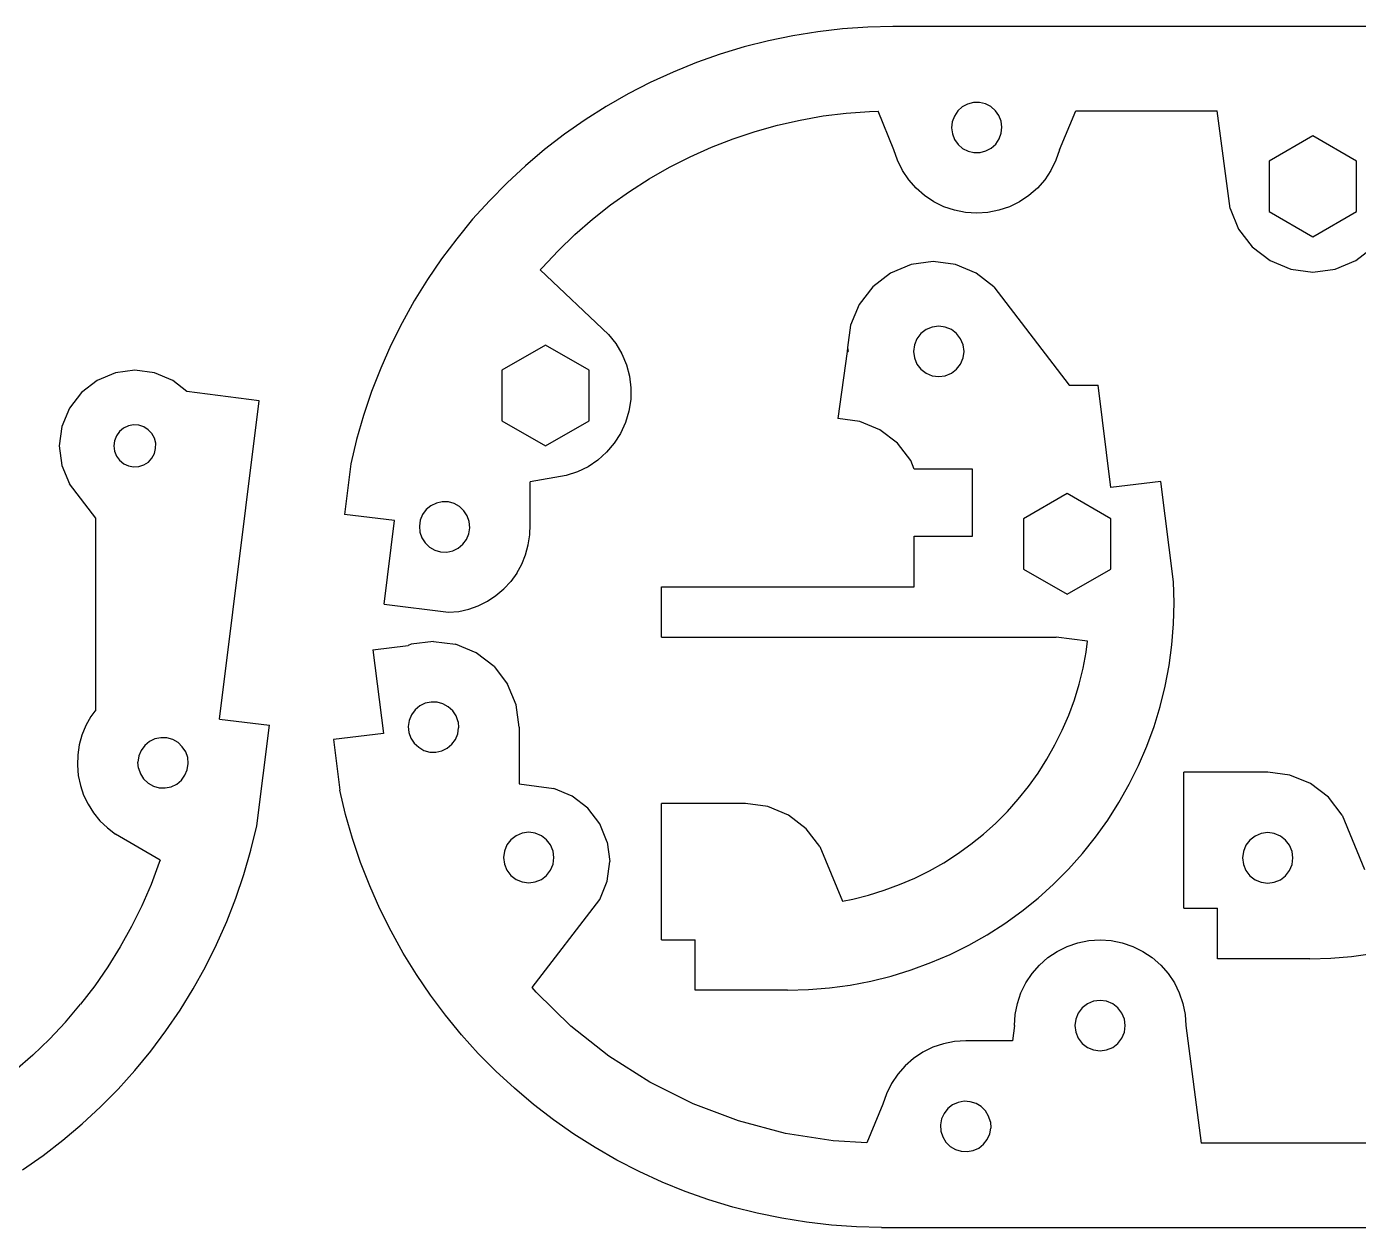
# Model space of a CAD drawing. Extents: x -202 to 202, y -117 to 117.
# Drawn here: x -75.2 to 4, y -55.5 to 16 of the extents above; entities that cross this region are included whole.
import ezdxf

# ---------------------------------------------------------------- set-up
doc = ezdxf.new("R2010")
doc.units = 0
doc.layers.get('0').update_dxf_attribs({"linetype": 'CONTINUOUS'})

msp = doc.modelspace()

# ---------------------------------------------------------------- linework, layer by layer
for p, q in [((-25.167, 15.929), (-26.657, 15.828)), ((-23.675, 15.963), (-25.167, 15.929)), ((36.325, 15.963), (-23.675, 15.963)), ((-31.077, 15.122), (-32.524, 14.754)), ((-29.615, 15.424), (-31.077, 15.122)), ((-28.14, 15.659), (-29.615, 15.424)), ((-26.657, 15.828), (-28.14, 15.659)), ((-33.953, 14.322), (-35.361, 13.825)), ((-32.524, 14.754), (-33.953, 14.322)), ((-35.361, 13.825), (-36.744, 13.264)), ((-36.744, 13.264), (-38.102, 12.642)), ((-39.429, 11.959), (-40.725, 11.217)), ((-38.102, 12.642), (-39.429, 11.959)), ((-40.725, 11.217), (-41.985, 10.417)), ((-19.539, 11.189), (-19.807, 10.947)), ((-19.22, 11.36), (-19.539, 11.189)), ((-18.87, 11.45), (-19.22, 11.36)), ((-18.508, 11.454), (-18.87, 11.45)), ((-18.156, 11.37), (-18.508, 11.454)), ((-17.835, 11.206), (-18.156, 11.37)), ((-17.568, 10.963), (-17.835, 11.206)), ((-41.985, 10.417), (-43.208, 9.561)), ((-30.53, 10.104), (-29.179, 10.409)), ((-29.179, 10.409), (-27.815, 10.648)), ((-27.815, 10.648), (-26.44, 10.819)), ((-26.44, 10.819), (-25.059, 10.922)), ((-25.059, 10.922), (-24.55, 10.934)), ((-23.601, 8.643), (-24.55, 10.934)), ((-20.135, 10.308), (-20.175, 9.949)), ((-20.01, 10.647), (-20.135, 10.308)), ((-19.807, 10.947), (-20.01, 10.647)), ((-17.353, 10.673), (-17.568, 10.963)), ((-17.222, 10.336), (-17.353, 10.673)), ((-17.175, 9.977), (-17.222, 10.336)), ((-13.749, 8.643), (-12.788, 10.963)), ((-12.788, 10.963), (-4.367, 10.963)), ((-3.601, 5.143), (-4.367, 10.963)), ((-43.208, 9.561), (-44.391, 8.65)), ((-33.178, 9.294), (-31.864, 9.731)), ((-31.864, 9.731), (-30.53, 10.104)), ((-20.175, 9.949), (-20.128, 9.59)), ((-20.128, 9.59), (-19.996, 9.253)), ((-17.34, 9.279), (-17.215, 9.618)), ((-17.215, 9.618), (-17.175, 9.977)), ((-35.732, 8.226), (-34.468, 8.791)), ((-34.468, 8.791), (-33.178, 9.294)), ((-19.996, 9.253), (-19.788, 8.958)), ((-19.788, 8.958), (-19.515, 8.72)), ((-19.515, 8.72), (-19.193, 8.555)), ((-18.129, 8.566), (-17.811, 8.737)), ((-17.811, 8.737), (-17.543, 8.979)), ((-17.543, 8.979), (-17.34, 9.279)), ((1.325, 9.463), (-1.273, 7.963)), ((3.923, 7.963), (1.325, 9.463)), ((-44.391, 8.65), (-45.532, 7.687)), ((-36.967, 7.599), (-35.732, 8.226)), ((-23.387, 8.011), (-23.601, 8.643)), ((-23.092, 7.413), (-23.387, 8.011)), ((-19.193, 8.555), (-18.841, 8.472)), ((-18.841, 8.472), (-18.48, 8.476)), ((-18.48, 8.476), (-18.129, 8.566)), ((-13.963, 8.011), (-14.258, 7.413)), ((-13.749, 8.643), (-13.963, 8.011)), ((-1.273, 7.963), (-1.273, 4.963)), ((3.923, 4.963), (3.923, 7.963)), ((-45.532, 7.687), (-46.628, 6.673)), ((-38.169, 6.911), (-36.967, 7.599)), ((-22.721, 6.858), (-23.092, 7.413)), ((-14.258, 7.413), (-14.629, 6.858)), ((-46.628, 6.673), (-47.677, 5.61)), ((-39.336, 6.165), (-38.169, 6.911)), ((-22.281, 6.357), (-22.721, 6.858)), ((-21.779, 5.917), (-22.281, 6.357)), ((-15.069, 6.357), (-15.57, 5.917)), ((-14.629, 6.858), (-15.069, 6.357)), ((-47.677, 5.61), (-48.677, 4.502)), ((-40.464, 5.362), (-39.336, 6.165)), ((-21.225, 5.546), (-21.779, 5.917)), ((-15.57, 5.917), (-16.125, 5.546)), ((-41.552, 4.504), (-40.464, 5.362)), ((-20.626, 5.251), (-21.225, 5.546)), ((-19.995, 5.037), (-20.626, 5.251)), ((-19.34, 4.907), (-19.995, 5.037)), ((-18.675, 4.863), (-19.34, 4.907)), ((-18.009, 4.907), (-18.675, 4.863)), ((-17.355, 5.037), (-18.009, 4.907)), ((-16.723, 5.251), (-17.355, 5.037)), ((-16.125, 5.546), (-16.723, 5.251)), ((-3.601, 5.143), (-3.092, 3.913)), ((-1.273, 4.963), (1.325, 3.463)), ((1.325, 3.463), (3.923, 4.963)), ((-48.677, 4.502), (-49.625, 3.349)), ((-42.595, 3.594), (-41.552, 4.504)), ((-49.625, 3.349), (-50.521, 2.154)), ((-43.592, 2.633), (-42.595, 3.594)), ((-3.092, 3.913), (-2.281, 2.857)), ((-44.541, 1.623), (-43.592, 2.633)), ((-2.281, 2.857), (-1.225, 2.046)), ((3.875, 2.046), (4.931, 2.857)), ((-50.521, 2.154), (-51.361, 0.92)), ((-44.648, 1.497), (-44.541, 1.623)), ((-22.581, 1.81), (-23.811, 1.3)), ((-21.261, 1.983), (-22.581, 1.81)), ((-19.941, 1.81), (-21.261, 1.983)), ((-18.711, 1.3), (-19.941, 1.81)), ((-1.225, 2.046), (0.005, 1.537)), ((2.645, 1.537), (3.875, 2.046)), ((-51.361, 0.92), (-52.145, -0.351)), ((-44.648, 1.497), (-40.593, -2.345)), ((-23.811, 1.3), (-24.867, 0.49)), ((-17.655, 0.49), (-18.711, 1.3)), ((0.005, 1.537), (1.325, 1.363)), ((1.325, 1.363), (2.645, 1.537)), ((-24.867, 0.49), (-25.678, -0.567)), ((-17.655, 0.49), (-13.168, -5.357)), ((-52.145, -0.351), (-52.871, -1.655)), ((-25.678, -0.567), (-26.187, -1.797)), ((-52.871, -1.655), (-53.537, -2.992)), ((-40.593, -2.345), (-40.154, -2.894)), ((-26.187, -1.797), (-26.361, -3.117)), ((-21.995, -2.297), (-22.233, -2.607)), ((-21.684, -2.058), (-21.995, -2.297)), ((-21.322, -1.909), (-21.684, -2.058)), ((-20.934, -1.857), (-21.322, -1.909)), ((-20.546, -1.909), (-20.934, -1.857)), ((-20.184, -2.058), (-20.546, -1.909)), ((-19.873, -2.297), (-20.184, -2.058)), ((-19.635, -2.607), (-19.873, -2.297)), ((-53.537, -2.992), (-54.141, -4.357)), ((-44.332, -2.982), (-46.93, -4.482)), ((-41.734, -4.482), (-44.332, -2.982)), ((-40.154, -2.894), (-39.795, -3.498)), ((-26.361, -3.117), (-26.393, -3.357)), ((-26.361, -3.117), (-26.329, -3.357)), ((-22.383, -2.969), (-22.434, -3.357)), ((-22.233, -2.607), (-22.383, -2.969)), ((-19.485, -2.969), (-19.635, -2.607)), ((-19.434, -3.357), (-19.485, -2.969)), ((-39.795, -3.498), (-39.523, -4.146)), ((-26.393, -3.357), (-26.934, -7.357)), ((-26.393, -3.357), (-26.329, -3.357)), ((-22.434, -3.357), (-22.383, -3.746)), ((-22.383, -3.746), (-22.233, -4.107)), ((-19.635, -4.107), (-19.485, -3.746)), ((-19.485, -3.746), (-19.434, -3.357)), ((-69.937, -4.633), (-71.022, -5.082)), ((-68.772, -4.48), (-69.937, -4.633)), ((-67.608, -4.633), (-68.772, -4.48)), ((-66.522, -5.082), (-67.608, -4.633)), ((-54.141, -4.357), (-54.684, -5.748)), ((-46.93, -4.482), (-46.93, -7.482)), ((-41.734, -7.482), (-41.734, -4.482)), ((-39.523, -4.146), (-39.341, -4.825)), ((-22.233, -4.107), (-21.995, -4.418)), ((-21.995, -4.418), (-21.684, -4.656)), ((-21.684, -4.656), (-21.322, -4.806)), ((-20.546, -4.806), (-20.184, -4.656)), ((-20.184, -4.656), (-19.873, -4.418)), ((-19.873, -4.418), (-19.635, -4.107)), ((-71.022, -5.082), (-71.954, -5.798)), ((-65.674, -5.734), (-66.522, -5.082)), ((-39.341, -4.825), (-39.255, -5.522)), ((-39.255, -5.522), (-39.266, -6.225)), ((-21.322, -4.806), (-20.934, -4.857)), ((-20.934, -4.857), (-20.546, -4.806)), ((-13.168, -5.357), (-11.457, -5.357)), ((-10.695, -11.459), (-11.457, -5.357)), ((-71.954, -5.798), (-72.669, -6.73)), ((-61.383, -6.298), (-65.674, -5.734)), ((-63.749, -25.228), (-61.383, -6.298)), ((-54.684, -5.748), (-55.163, -7.162)), ((-39.266, -6.225), (-39.373, -6.919)), ((-72.669, -6.73), (-73.119, -7.815)), ((-39.373, -6.919), (-39.575, -7.593)), ((-73.119, -7.815), (-73.272, -8.98)), ((-69.16, -7.791), (-69.443, -7.925)), ((-68.852, -7.732), (-69.16, -7.791)), ((-68.54, -7.751), (-68.852, -7.732)), ((-68.241, -7.848), (-68.54, -7.751)), ((-67.977, -8.015), (-68.241, -7.848)), ((-55.163, -7.162), (-55.577, -8.596)), ((-46.93, -7.482), (-44.332, -8.982)), ((-44.332, -8.982), (-41.734, -7.482)), ((-39.575, -7.593), (-39.867, -8.232)), ((-25.64, -7.528), (-26.934, -7.357)), ((-24.434, -8.027), (-25.64, -7.528)), ((-69.983, -8.67), (-70.022, -8.981)), ((-69.868, -8.379), (-69.983, -8.67)), ((-69.685, -8.125), (-69.868, -8.379)), ((-69.443, -7.925), (-69.685, -8.125)), ((-67.762, -8.244), (-67.977, -8.015)), ((-67.611, -8.518), (-67.762, -8.244)), ((-67.532, -8.821), (-67.611, -8.518)), ((-55.577, -8.596), (-55.926, -10.048)), ((-39.867, -8.232), (-40.244, -8.825)), ((-23.399, -8.822), (-24.434, -8.027)), ((-73.272, -8.98), (-73.119, -10.144)), ((-70.022, -8.981), (-69.983, -9.292)), ((-69.983, -9.292), (-69.867, -9.583)), ((-67.76, -9.713), (-67.609, -9.438)), ((-67.609, -9.438), (-67.542, -9.133)), ((-67.542, -9.133), (-67.532, -8.821)), ((-40.7, -9.36), (-41.224, -9.828)), ((-40.244, -8.825), (-40.7, -9.36)), ((-22.604, -9.857), (-23.399, -8.822)), ((-73.119, -10.144), (-72.669, -11.23)), ((-69.867, -9.583), (-69.682, -9.836)), ((-69.682, -9.836), (-69.441, -10.036)), ((-69.441, -10.036), (-69.157, -10.169)), ((-69.157, -10.169), (-68.849, -10.227)), ((-68.849, -10.227), (-68.536, -10.207)), ((-68.536, -10.207), (-68.239, -10.11)), ((-68.239, -10.11), (-67.974, -9.942)), ((-67.974, -9.942), (-67.76, -9.713)), ((-55.926, -10.048), (-56.302, -13.052)), ((-41.808, -10.219), (-42.44, -10.526)), ((-41.224, -9.828), (-41.808, -10.219)), ((-22.397, -10.357), (-22.604, -9.857)), ((-43.109, -10.743), (-45.25, -11.125)), ((-42.44, -10.526), (-43.109, -10.743)), ((-18.934, -10.357), (-22.397, -10.357)), ((-18.934, -14.357), (-18.934, -10.357)), ((-7.718, -11.087), (-10.695, -11.459)), ((-6.97, -17.068), (-7.718, -11.087)), ((-71.098, -13.278), (-72.669, -11.23)), ((-45.25, -13.656), (-45.25, -11.125)), ((-13.3, -11.808), (-15.898, -13.308)), ((-10.701, -13.308), (-13.3, -11.808)), ((-51.159, -12.535), (-51.437, -12.765)), ((-50.833, -12.377), (-51.159, -12.535)), ((-50.48, -12.302), (-50.833, -12.377)), ((-50.118, -12.314), (-50.48, -12.302)), ((-49.77, -12.412), (-50.118, -12.314)), ((-49.456, -12.591), (-49.77, -12.412)), ((-49.193, -12.839), (-49.456, -12.591)), ((-71.098, -24.677), (-71.098, -13.278)), ((-53.325, -13.424), (-56.302, -13.052)), ((-53.945, -18.386), (-53.325, -13.424)), ((-51.792, -13.39), (-51.847, -13.747)), ((-51.653, -13.056), (-51.792, -13.39)), ((-51.437, -12.765), (-51.653, -13.056)), ((-48.998, -13.143), (-49.193, -12.839)), ((-48.881, -13.485), (-48.998, -13.143)), ((-15.898, -13.308), (-15.898, -16.308)), ((-10.701, -16.308), (-10.701, -13.308)), ((-51.847, -13.747), (-51.815, -14.107)), ((-51.815, -14.107), (-51.698, -14.449)), ((-49.043, -14.537), (-48.904, -14.203)), ((-48.904, -14.203), (-48.849, -13.846)), ((-48.849, -13.846), (-48.881, -13.485)), ((-45.361, -14.865), (-45.269, -14.264)), ((-45.269, -14.264), (-45.25, -13.656)), ((-51.698, -14.449), (-51.494, -14.746)), ((-51.494, -14.746), (-51.24, -15.002)), ((-51.24, -15.002), (-50.926, -15.181)), ((-49.537, -15.058), (-49.259, -14.827)), ((-49.259, -14.827), (-49.043, -14.537)), ((-45.524, -15.451), (-45.361, -14.865)), ((-22.397, -14.357), (-18.934, -14.357)), ((-22.397, -17.357), (-22.397, -14.357)), ((-50.926, -15.181), (-50.578, -15.279)), ((-50.578, -15.279), (-50.216, -15.291)), ((-50.216, -15.291), (-49.862, -15.216)), ((-49.862, -15.216), (-49.537, -15.058)), ((-45.755, -16.014), (-45.524, -15.451)), ((-46.052, -16.545), (-46.41, -17.037)), ((-46.052, -16.545), (-45.755, -16.014)), ((-15.898, -16.308), (-13.3, -17.808)), ((-13.3, -17.808), (-10.701, -16.308)), ((-46.824, -17.483), (-46.41, -17.037)), ((-37.434, -20.357), (-37.434, -17.357)), ((-37.434, -17.357), (-22.397, -17.357)), ((-6.934, -18.315), (-6.97, -17.068)), ((-48.339, -18.484), (-47.795, -18.211)), ((-47.795, -18.211), (-47.287, -17.876)), ((-47.287, -17.876), (-46.824, -17.483)), ((-53.945, -18.386), (-50.11, -18.865)), ((-50.11, -18.865), (-49.504, -18.826)), ((-49.504, -18.826), (-48.911, -18.69)), ((-48.911, -18.69), (-48.339, -18.484)), ((-6.966, -19.561), (-6.934, -18.315)), ((-7.065, -20.805), (-6.966, -19.561)), ((-37.434, -20.357), (-13.945, -20.357)), ((-12.081, -20.603), (-13.945, -20.357)), ((-12.166, -21.24), (-12.081, -20.603)), ((-54.605, -21.119), (-52.51, -20.857)), ((-54.605, -21.119), (-53.985, -26.08)), ((-52.328, -20.782), (-52.51, -20.857)), ((-51.008, -20.608), (-52.328, -20.782)), ((-51.008, -20.608), (-49.688, -20.782)), ((-48.458, -21.291), (-49.688, -20.782)), ((-47.402, -22.102), (-48.458, -21.291)), ((-12.349, -22.199), (-12.166, -21.24)), ((-7.231, -22.041), (-7.065, -20.805)), ((-47.402, -22.102), (-46.591, -23.158)), ((-7.464, -23.266), (-7.231, -22.041)), ((-12.583, -23.146), (-12.349, -22.199)), ((-46.082, -24.388), (-46.591, -23.158)), ((-12.868, -24.08), (-12.583, -23.146)), ((-7.763, -24.476), (-7.464, -23.266)), ((-51.827, -24.451), (-52.104, -24.684)), ((-51.502, -24.292), (-51.827, -24.451)), ((-51.149, -24.215), (-51.502, -24.292)), ((-50.788, -24.224), (-51.149, -24.215)), ((-50.439, -24.32), (-50.788, -24.224)), ((-50.123, -24.497), (-50.439, -24.32)), ((-49.859, -24.743), (-50.123, -24.497)), ((-45.908, -25.708), (-46.082, -24.388)), ((-13.203, -24.996), (-12.868, -24.08)), ((-8.127, -25.669), (-7.763, -24.476)), ((-71.394, -25.084), (-71.69, -25.615)), ((-71.098, -24.677), (-71.394, -25.084)), ((-63.749, -25.228), (-60.772, -25.6)), ((-52.454, -25.31), (-52.508, -25.668)), ((-52.317, -24.976), (-52.454, -25.31)), ((-52.104, -24.684), (-52.317, -24.976)), ((-49.662, -25.046), (-49.859, -24.743)), ((-49.543, -25.388), (-49.662, -25.046)), ((-13.588, -25.893), (-13.203, -24.996)), ((-71.69, -25.615), (-71.922, -26.178)), ((-61.52, -31.582), (-60.772, -25.6)), ((-53.985, -26.08), (-56.962, -26.452)), ((-52.508, -25.668), (-52.474, -26.028)), ((-52.474, -26.028), (-52.354, -26.369)), ((-49.699, -26.44), (-49.562, -26.105)), ((-49.562, -26.105), (-49.509, -25.748)), ((-49.543, -25.388), (-49.509, -25.748)), ((-45.908, -25.708), (-45.908, -29.089)), ((-14.02, -26.768), (-13.588, -25.893)), ((-8.556, -26.84), (-8.127, -25.669)), ((-72.085, -26.764), (-72.176, -27.365)), ((-71.922, -26.178), (-72.085, -26.764)), ((-68.187, -26.802), (-68.402, -27.093)), ((-67.909, -26.571), (-68.187, -26.802)), ((-67.583, -26.414), (-67.909, -26.571)), ((-67.229, -26.339), (-67.583, -26.414)), ((-66.868, -26.351), (-67.229, -26.339)), ((-66.52, -26.449), (-66.868, -26.351)), ((-66.206, -26.627), (-66.52, -26.449)), ((-65.952, -26.883), (-66.206, -26.627)), ((-65.747, -27.18), (-65.952, -26.883)), ((-56.962, -26.452), (-56.586, -29.457)), ((-52.354, -26.369), (-52.157, -26.672)), ((-52.157, -26.672), (-51.885, -26.909)), ((-51.885, -26.909), (-51.577, -27.096)), ((-50.189, -26.965), (-49.912, -26.732)), ((-49.912, -26.732), (-49.699, -26.44)), ((-14.499, -27.619), (-14.02, -26.768)), ((-9.047, -27.987), (-8.556, -26.84)), ((-72.176, -27.365), (-72.196, -27.973)), ((-68.542, -27.426), (-68.597, -27.784)), ((-68.402, -27.093), (-68.542, -27.426)), ((-65.63, -27.522), (-65.747, -27.18)), ((-65.599, -27.882), (-65.63, -27.522)), ((-51.577, -27.096), (-51.228, -27.192)), ((-51.228, -27.192), (-50.867, -27.201)), ((-50.867, -27.201), (-50.514, -27.124)), ((-50.514, -27.124), (-50.189, -26.965)), ((-15.024, -28.442), (-14.499, -27.619)), ((-72.196, -27.973), (-72.143, -28.579)), ((-68.565, -28.144), (-68.597, -27.784)), ((-68.565, -28.144), (-68.448, -28.486)), ((-68.448, -28.486), (-68.253, -28.79)), ((-65.793, -28.573), (-65.654, -28.24)), ((-65.654, -28.24), (-65.599, -27.882)), ((-15.593, -29.235), (-15.024, -28.442)), ((-9.6, -29.105), (-9.047, -27.987)), ((-6.357, -36.487), (-6.357, -28.387)), ((-1.357, -28.387), (-6.357, -28.387)), ((-0.037, -28.561), (-1.357, -28.387)), ((-72.143, -28.579), (-72.018, -29.175)), ((-72.018, -29.175), (-71.823, -29.751)), ((-68.253, -28.79), (-67.99, -29.039)), ((-67.99, -29.039), (-67.676, -29.217)), ((-67.676, -29.217), (-67.327, -29.315)), ((-67.327, -29.315), (-66.966, -29.327)), ((-66.966, -29.327), (-66.612, -29.252)), ((-66.612, -29.252), (-66.287, -29.095)), ((-66.287, -29.095), (-66.008, -28.864)), ((-66.008, -28.864), (-65.793, -28.573)), ((-45.908, -29.089), (-43.843, -29.361)), ((-16.203, -29.996), (-15.593, -29.235)), ((-10.212, -30.191), (-9.6, -29.105)), ((1.193, -29.071), (-0.037, -28.561)), ((2.25, -29.881), (1.193, -29.071)), ((-71.823, -29.751), (-71.561, -30.3)), ((-56.237, -30.908), (-56.586, -29.457)), ((-42.758, -29.811), (-43.843, -29.361)), ((-41.826, -30.526), (-42.758, -29.811)), ((-16.854, -30.723), (-16.203, -29.996)), ((3.06, -30.937), (2.25, -29.881)), ((-71.561, -30.3), (-71.236, -30.814)), ((-71.236, -30.814), (-70.852, -31.285)), ((-41.111, -31.458), (-41.826, -30.526)), ((-37.434, -38.357), (-37.434, -30.257)), ((-32.434, -30.257), (-37.434, -30.257)), ((-31.114, -30.431), (-32.434, -30.257)), ((-29.884, -30.941), (-31.114, -30.431)), ((-17.544, -31.414), (-16.854, -30.723)), ((-10.882, -31.243), (-10.212, -30.191)), ((-70.852, -31.285), (-70.414, -31.708)), ((-61.869, -33.033), (-61.52, -31.582)), ((-55.823, -32.343), (-56.237, -30.908)), ((-40.661, -32.543), (-41.111, -31.458)), ((-28.828, -31.751), (-29.884, -30.941)), ((-18.27, -32.067), (-17.544, -31.414)), ((-11.609, -32.256), (-10.882, -31.243)), ((3.06, -30.937), (4.405, -34.183)), ((-70.414, -31.708), (-69.929, -32.075)), ((-67.278, -33.624), (-69.929, -32.075)), ((-55.344, -33.757), (-55.823, -32.343)), ((-46.396, -32.406), (-46.634, -32.717)), ((-46.085, -32.168), (-46.396, -32.406)), ((-45.723, -32.018), (-46.085, -32.168)), ((-45.335, -31.967), (-45.723, -32.018)), ((-44.947, -32.018), (-45.335, -31.967)), ((-44.585, -32.168), (-44.947, -32.018)), ((-44.274, -32.406), (-44.585, -32.168)), ((-44.036, -32.717), (-44.274, -32.406)), ((-28.017, -32.807), (-28.828, -31.751)), ((-19.03, -32.679), (-18.27, -32.067)), ((-12.389, -33.229), (-11.609, -32.256)), ((-2.417, -32.427), (-2.656, -32.737)), ((-2.107, -32.188), (-2.417, -32.427)), ((-1.745, -32.038), (-2.107, -32.188)), ((-1.357, -31.987), (-1.745, -32.038)), ((-0.968, -32.038), (-1.357, -31.987)), ((-0.607, -32.188), (-0.968, -32.038)), ((-0.296, -32.427), (-0.607, -32.188)), ((-0.058, -32.737), (-0.296, -32.427)), ((-62.283, -34.468), (-61.869, -33.033)), ((-46.784, -33.079), (-46.835, -33.467)), ((-46.634, -32.717), (-46.784, -33.079)), ((-43.886, -33.079), (-44.036, -32.717)), ((-43.835, -33.467), (-43.886, -33.079)), ((-40.661, -32.543), (-40.508, -33.708)), ((-28.017, -32.807), (-26.673, -36.053)), ((-20.644, -33.775), (-19.822, -33.249)), ((-19.822, -33.249), (-19.03, -32.679)), ((-13.221, -34.158), (-12.389, -33.229)), ((-2.806, -33.099), (-2.857, -33.487)), ((-2.656, -32.737), (-2.806, -33.099)), ((0.092, -33.099), (-0.058, -32.737)), ((0.143, -33.487), (0.092, -33.099)), ((-67.323, -33.764), (-67.809, -35.061)), ((-67.278, -33.624), (-67.323, -33.764)), ((-54.801, -35.148), (-55.344, -33.757)), ((-46.835, -33.467), (-46.784, -33.855)), ((-46.784, -33.855), (-46.634, -34.217)), ((-44.036, -34.217), (-43.886, -33.855)), ((-43.886, -33.855), (-43.835, -33.467)), ((-40.661, -34.873), (-40.508, -33.708)), ((-21.494, -34.256), (-20.644, -33.775)), ((-2.857, -33.487), (-2.806, -33.876)), ((-2.806, -33.876), (-2.656, -34.237)), ((-0.058, -34.237), (0.092, -33.876)), ((0.092, -33.876), (0.143, -33.487)), ((-62.762, -35.882), (-62.283, -34.468)), ((-46.634, -34.217), (-46.396, -34.528)), ((-46.396, -34.528), (-46.085, -34.766)), ((-46.085, -34.766), (-45.723, -34.916)), ((-44.947, -34.916), (-44.585, -34.766)), ((-44.585, -34.766), (-44.274, -34.528)), ((-44.274, -34.528), (-44.036, -34.217)), ((-23.264, -35.076), (-22.368, -34.69)), ((-22.368, -34.69), (-21.494, -34.256)), ((-14.102, -35.041), (-13.221, -34.158)), ((-2.656, -34.237), (-2.417, -34.548)), ((-2.417, -34.548), (-2.107, -34.786)), ((-2.107, -34.786), (-1.745, -34.936)), ((-0.968, -34.936), (-0.607, -34.786)), ((-0.607, -34.786), (-0.296, -34.548)), ((-0.296, -34.548), (-0.058, -34.237)), ((-67.809, -35.061), (-68.359, -36.332)), ((-54.197, -36.513), (-54.801, -35.148)), ((-45.723, -34.916), (-45.335, -34.967)), ((-45.335, -34.967), (-44.947, -34.916)), ((-41.111, -35.958), (-40.661, -34.873)), ((-25.113, -35.7), (-24.18, -35.413)), ((-24.18, -35.413), (-23.264, -35.076)), ((-15.03, -35.875), (-14.102, -35.041)), ((-1.745, -34.936), (-1.357, -34.987)), ((-1.357, -34.987), (-0.968, -34.936)), ((-68.359, -36.332), (-68.971, -37.575)), ((-63.304, -37.273), (-62.762, -35.882)), ((-45.133, -41.2), (-41.111, -35.958)), ((-26.673, -36.053), (-26.06, -35.936)), ((-26.06, -35.936), (-25.113, -35.7)), ((-16.001, -36.657), (-15.03, -35.875)), ((-53.531, -37.849), (-54.197, -36.513)), ((-17.013, -37.385), (-16.001, -36.657)), ((-6.357, -36.487), (-4.357, -36.487)), ((-4.357, -39.487), (-4.357, -36.487)), ((-68.971, -37.575), (-69.643, -38.786)), ((-63.909, -38.638), (-63.304, -37.273)), ((-52.805, -39.154), (-53.531, -37.849)), ((-18.064, -38.058), (-17.013, -37.385)), ((-69.643, -38.786), (-70.375, -39.961)), ((-64.575, -39.974), (-63.909, -38.638)), ((-37.434, -38.357), (-35.434, -38.357)), ((-35.434, -41.357), (-35.434, -38.357)), ((-20.266, -39.227), (-19.149, -38.672)), ((-19.149, -38.672), (-18.064, -38.058)), ((-13.885, -39.05), (-13.287, -38.755)), ((-13.287, -38.755), (-12.655, -38.541)), ((-12.655, -38.541), (-12.001, -38.411)), ((-12.001, -38.411), (-11.335, -38.367)), ((-11.335, -38.367), (-10.669, -38.411)), ((-10.669, -38.411), (-10.015, -38.541)), ((-10.015, -38.541), (-9.383, -38.755)), ((-9.383, -38.755), (-8.785, -39.05)), ((-52.021, -40.424), (-52.805, -39.154)), ((-21.411, -39.72), (-20.266, -39.227)), ((-14.941, -39.861), (-14.44, -39.421)), ((-14.44, -39.421), (-13.885, -39.05)), ((-8.785, -39.05), (-8.23, -39.421)), ((-8.23, -39.421), (-7.729, -39.861)), ((1.143, -39.487), (-4.357, -39.487)), ((1.143, -39.487), (2.39, -39.453)), ((2.39, -39.453), (3.633, -39.352)), ((3.633, -39.352), (4.869, -39.184)), ((-70.375, -39.961), (-71.163, -41.1)), ((-65.301, -41.279), (-64.575, -39.974)), ((-23.774, -40.517), (-22.582, -40.151)), ((-22.582, -40.151), (-21.411, -39.72)), ((-15.752, -40.917), (-15.381, -40.362)), ((-15.381, -40.362), (-14.941, -39.861)), ((-7.729, -39.861), (-7.289, -40.362)), ((-7.289, -40.362), (-6.918, -40.917)), ((-71.163, -41.1), (-72.008, -42.198)), ((-51.181, -41.658), (-52.021, -40.424)), ((-44.896, -41.474), (-45.133, -41.2)), ((-27.444, -41.222), (-26.209, -41.054)), ((-26.209, -41.054), (-24.984, -40.818)), ((-24.984, -40.818), (-23.774, -40.517)), ((-16.047, -41.515), (-15.752, -40.917)), ((-6.918, -40.917), (-6.623, -41.515)), ((-66.085, -42.549), (-65.301, -41.279)), ((-50.285, -42.853), (-51.181, -41.658)), ((-42.831, -43.489), (-44.896, -41.474)), ((-29.934, -41.357), (-35.434, -41.357)), ((-29.934, -41.357), (-28.687, -41.324)), ((-28.687, -41.324), (-27.444, -41.222)), ((-16.261, -42.147), (-16.047, -41.515)), ((-11.335, -41.967), (-11.723, -42.018)), ((-10.947, -42.018), (-11.335, -41.967)), ((-6.623, -41.515), (-6.409, -42.147)), ((-72.905, -43.253), (-72.008, -42.198)), ((-66.925, -43.783), (-66.085, -42.549)), ((-16.391, -42.801), (-16.261, -42.147)), ((-12.634, -42.717), (-12.784, -43.079)), ((-12.396, -42.406), (-12.634, -42.717)), ((-12.085, -42.168), (-12.396, -42.406)), ((-11.723, -42.018), (-12.085, -42.168)), ((-10.585, -42.168), (-10.947, -42.018)), ((-10.274, -42.406), (-10.585, -42.168)), ((-10.036, -42.717), (-10.274, -42.406)), ((-9.886, -43.079), (-10.036, -42.717)), ((-6.409, -42.147), (-6.278, -42.801)), ((-72.905, -43.253), (-73.853, -44.262)), ((-49.337, -44.006), (-50.285, -42.853)), ((-40.569, -45.28), (-42.831, -43.489)), ((-16.435, -43.467), (-16.553, -44.367)), ((-16.435, -43.467), (-16.391, -42.801)), ((-12.784, -43.079), (-12.835, -43.467)), ((-12.835, -43.467), (-12.784, -43.855)), ((-9.835, -43.467), (-9.886, -43.079)), ((-9.886, -43.855), (-9.835, -43.467)), ((-6.278, -42.801), (-6.235, -43.467)), ((-6.235, -43.467), (-5.313, -50.467)), ((-73.853, -44.262), (-74.851, -45.223)), ((-67.821, -44.978), (-66.925, -43.783)), ((-48.337, -45.115), (-49.337, -44.006)), ((-19.335, -44.367), (-20.001, -44.411)), ((-16.553, -44.367), (-19.335, -44.367)), ((-12.784, -43.855), (-12.634, -44.217)), ((-12.634, -44.217), (-12.396, -44.528)), ((-10.274, -44.528), (-10.036, -44.217)), ((-10.036, -44.217), (-9.886, -43.855)), ((-68.769, -46.131), (-67.821, -44.978)), ((-47.288, -46.177), (-48.337, -45.115)), ((-21.885, -45.05), (-22.44, -45.421)), ((-21.287, -44.755), (-21.885, -45.05)), ((-20.655, -44.541), (-21.287, -44.755)), ((-20.001, -44.411), (-20.655, -44.541)), ((-12.396, -44.528), (-12.085, -44.766)), ((-12.085, -44.766), (-11.723, -44.916)), ((-11.723, -44.916), (-11.335, -44.967)), ((-11.335, -44.967), (-10.947, -44.916)), ((-10.947, -44.916), (-10.585, -44.766)), ((-10.585, -44.766), (-10.274, -44.528)), ((-74.851, -45.223), (-75.894, -46.133)), ((-38.136, -46.83), (-40.569, -45.28)), ((-22.941, -45.861), (-23.381, -46.362)), ((-22.44, -45.421), (-22.941, -45.861)), ((-69.769, -47.24), (-68.769, -46.131)), ((-46.192, -47.191), (-47.288, -46.177)), ((-23.381, -46.362), (-23.752, -46.917)), ((-70.818, -48.302), (-69.769, -47.24)), ((-45.051, -48.154), (-46.192, -47.191)), ((-35.556, -48.121), (-38.136, -46.83)), ((-24.047, -47.515), (-24.261, -48.147)), ((-23.752, -46.917), (-24.047, -47.515)), ((-71.914, -49.316), (-70.818, -48.302)), ((-43.868, -49.065), (-45.051, -48.154)), ((-32.856, -49.139), (-35.556, -48.121)), ((-24.261, -48.147), (-25.21, -50.438)), ((-20.111, -48.183), (-20.396, -48.406)), ((-19.781, -48.035), (-20.111, -48.183)), ((-19.425, -47.97), (-19.781, -48.035)), ((-19.064, -47.992), (-19.425, -47.97)), ((-18.719, -48.099), (-19.064, -47.992)), ((-18.41, -48.286), (-18.719, -48.099)), ((-18.154, -48.542), (-18.41, -48.286)), ((-42.645, -49.921), (-43.868, -49.065)), ((-20.767, -49.021), (-20.832, -49.377)), ((-20.619, -48.691), (-20.767, -49.021)), ((-20.396, -48.406), (-20.619, -48.691)), ((-17.967, -48.852), (-18.154, -48.542)), ((-17.859, -49.197), (-17.967, -48.852)), ((-73.054, -50.279), (-71.914, -49.316)), ((-41.385, -50.721), (-42.645, -49.921)), ((-30.067, -49.874), (-32.856, -49.139)), ((-27.216, -50.319), (-30.067, -49.874)), ((-20.832, -49.377), (-20.81, -49.738)), ((-20.81, -49.738), (-20.703, -50.083)), ((-18.051, -50.243), (-17.903, -49.913)), ((-17.903, -49.913), (-17.838, -49.558)), ((-17.859, -49.197), (-17.838, -49.558)), ((-74.237, -51.19), (-73.054, -50.279)), ((-25.21, -50.438), (-27.216, -50.319)), ((-20.703, -50.083), (-20.516, -50.392)), ((-20.516, -50.392), (-20.26, -50.648)), ((-20.26, -50.648), (-19.95, -50.835)), ((-18.559, -50.751), (-18.274, -50.528)), ((-18.274, -50.528), (-18.051, -50.243)), ((4.973, -50.467), (-5.313, -50.467)), ((-75.461, -52.046), (-74.237, -51.19)), ((-40.089, -51.464), (-41.385, -50.721)), ((-38.762, -52.147), (-40.089, -51.464)), ((-19.95, -50.835), (-19.605, -50.943)), ((-19.605, -50.943), (-19.244, -50.964)), ((-19.244, -50.964), (-18.889, -50.899)), ((-18.889, -50.899), (-18.559, -50.751)), ((-37.405, -52.769), (-38.762, -52.147)), ((-36.021, -53.329), (-37.405, -52.769)), ((-34.613, -53.826), (-36.021, -53.329)), ((-33.184, -54.259), (-34.613, -53.826)), ((-31.737, -54.626), (-33.184, -54.259)), ((-30.275, -54.928), (-31.737, -54.626)), ((-28.8, -55.164), (-30.275, -54.928)), ((-27.317, -55.332), (-28.8, -55.164)), ((-25.827, -55.433), (-27.317, -55.332)), ((-24.335, -55.467), (-25.827, -55.433)), ((-24.335, -55.467), (35.665, -55.467))]:
    msp.add_line(p, q)

doc.saveas('drawing.dxf')
